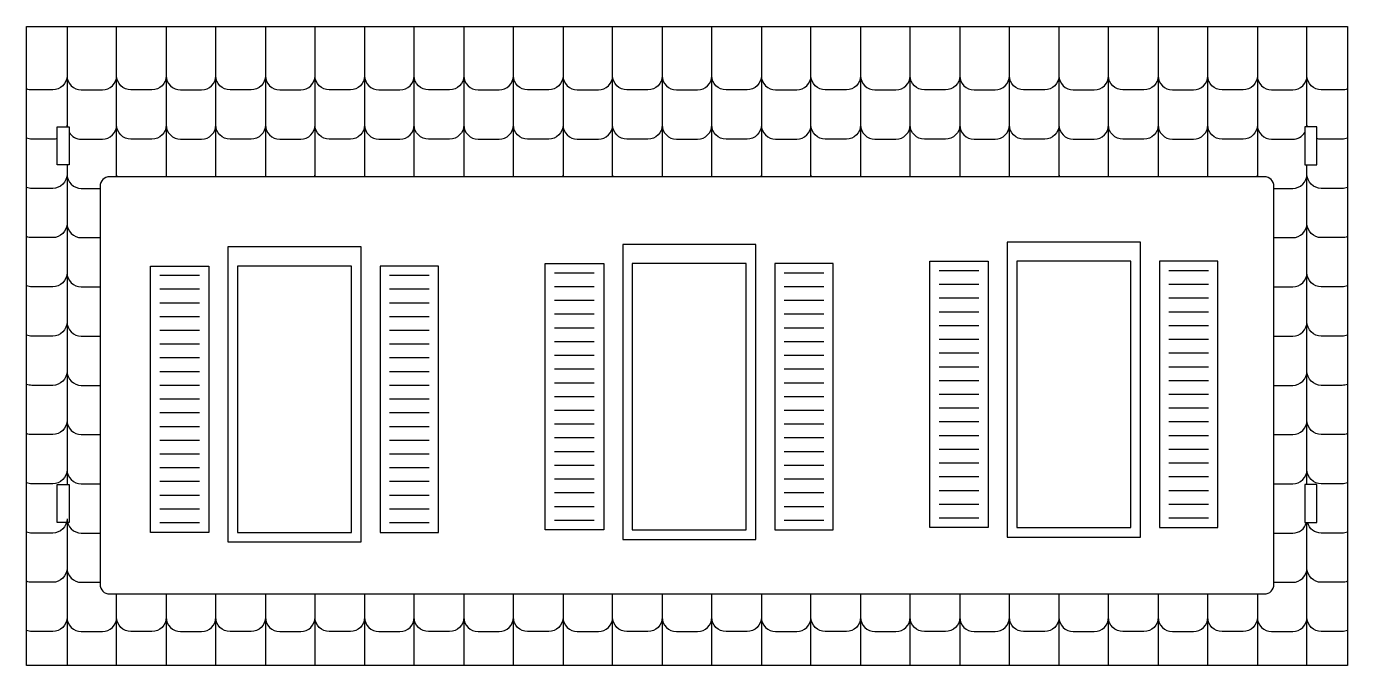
# Model space of a CAD drawing. Extents: x -24.3 to 60.7, y -17.3 to 38.
# Drawn here: x -23.97 to 3.83, y 24.54 to 37.98 of the extents above; entities that cross this region are included whole.
import ezdxf

# ---------------------------------------------------------------- set-up
doc = ezdxf.new("R2010")
doc.units = 0
doc.header["$MEASUREMENT"] = 0
doc.layers.add('LAYER1', color=7, linetype='CONTINUOUS')

msp = doc.modelspace()

# ---------------------------------------------------------------- linework, layer by layer
at = {"layer": 'LAYER1'}
for p, q in [((-23.119, 37.979), (-23.119, 35.869)), ((-21.031, 37.979), (-21.031, 34.819)), ((-18.944, 37.979), (-18.944, 34.819)), ((-16.857, 37.979), (-16.857, 34.819)), ((-14.769, 37.979), (-14.769, 34.819)), ((-12.682, 37.979), (-12.682, 34.819)), ((-10.595, 37.979), (-10.595, 34.819)), ((-8.508, 37.979), (-8.508, 34.819)), ((-6.42, 37.979), (-6.42, 34.819)), ((-4.333, 37.979), (-4.333, 34.819)), ((-2.246, 37.979), (-2.246, 34.819)), ((-0.158, 37.979), (-0.158, 34.819)), ((1.929, 37.979), (1.929, 34.819)), ((-23.119, 35.069), (-23.119, 28.348)), ((-23.119, 27.629), (-23.119, 24.544)), ((-21.031, 26.049), (-21.031, 24.544)), ((-18.944, 26.049), (-18.944, 24.544)), ((-16.857, 26.049), (-16.857, 24.544)), ((-14.769, 26.049), (-14.769, 24.544)), ((-12.682, 26.049), (-12.682, 24.544)), ((-10.595, 26.049), (-10.595, 24.544)), ((-8.508, 26.049), (-8.508, 24.544)), ((-6.42, 26.049), (-6.42, 24.544)), ((-4.333, 26.049), (-4.333, 24.544)), ((-2.246, 26.049), (-2.246, 24.544)), ((-0.158, 26.049), (-0.158, 24.544)), ((1.929, 26.049), (1.929, 24.544))]:
    msp.add_line(p, q, dxfattribs=at)
for points in [[(-23.973, 24.544), (-23.973, 37.979), (3.827, 37.979), (3.827, 24.544)], [(-23.323, 35.869), (-23.073, 35.869), (-23.073, 35.069), (-23.323, 35.069)], [(2.927, 35.069), (3.177, 35.069), (3.177, 35.869), (2.927, 35.869)], [(-8.626, 33.395), (-11.426, 33.395), (-11.426, 27.195), (-8.626, 27.195)], [(-0.533, 33.443), (-3.333, 33.443), (-3.333, 27.243), (-0.533, 27.243)], [(-16.932, 33.343), (-19.732, 33.343), (-19.732, 27.143), (-16.932, 27.143)], [(-21.364, 32.943), (-20.132, 32.943), (-20.132, 27.343), (-21.364, 27.343)], [(-17.132, 32.943), (-19.532, 32.943), (-19.532, 27.343), (-17.132, 27.343)], [(-15.299, 32.943), (-16.532, 32.943), (-16.532, 27.343), (-15.299, 27.343)], [(-13.059, 32.995), (-11.826, 32.995), (-11.826, 27.395), (-13.059, 27.395)], [(-8.826, 32.995), (-11.226, 32.995), (-11.226, 27.395), (-8.826, 27.395)], [(-6.994, 32.995), (-8.226, 32.995), (-8.226, 27.395), (-6.994, 27.395)], [(-4.965, 33.043), (-3.733, 33.043), (-3.733, 27.443), (-4.965, 27.443)], [(-0.733, 33.043), (-3.133, 33.043), (-3.133, 27.443), (-0.733, 27.443)], [(1.1, 33.043), (-0.133, 33.043), (-0.133, 27.443), (1.1, 27.443)], [(-23.323, 28.348), (-23.073, 28.348), (-23.073, 27.548), (-23.323, 27.548)], [(2.927, 27.548), (3.177, 27.548), (3.177, 28.348), (2.927, 28.348)]]:
    msp.add_lwpolyline(points, close=True, dxfattribs=at)
for points in [[(-22.075, 34.819), (-22.075, 37.979)], [(-19.988, 34.819), (-19.988, 37.979)], [(-17.9, 34.819), (-17.9, 37.979)], [(-15.813, 34.819), (-15.813, 37.979)], [(-13.726, 34.819), (-13.726, 37.979)], [(-11.638, 34.819), (-11.638, 37.979)], [(-9.551, 34.819), (-9.551, 37.979)], [(-7.464, 34.819), (-7.464, 37.979)], [(-5.377, 34.819), (-5.377, 37.979)], [(-3.289, 34.819), (-3.289, 37.979)], [(-1.202, 34.819), (-1.202, 37.979)], [(0.885, 34.819), (0.885, 37.979)], [(2.973, 35.869), (2.973, 37.979)], [(-23.119, 35.909), (-23.119, 35.909)], [(2.973, 28.348), (2.973, 35.069)], [(-21.031, 34.874), (-21.031, 34.874)], [(-18.944, 34.874), (-18.944, 34.874)], [(-16.857, 34.874), (-16.857, 34.874)], [(-14.769, 34.874), (-14.769, 34.874)], [(-12.682, 34.874), (-12.682, 34.874)], [(-10.595, 34.874), (-10.595, 34.874)], [(-8.508, 34.874), (-8.508, 34.874)], [(-6.42, 34.874), (-6.42, 34.874)], [(-4.333, 34.874), (-4.333, 34.874)], [(-2.246, 34.874), (-2.246, 34.874)], [(-0.158, 34.874), (-0.158, 34.874)], [(1.929, 34.874), (1.929, 34.874)], [(-3.933, 32.843), (-4.765, 32.843)], [(0.9, 32.843), (0.067, 32.843)], [(-20.332, 32.743), (-21.164, 32.743)], [(-15.499, 32.743), (-16.332, 32.743)], [(-12.026, 32.795), (-12.859, 32.795)], [(-7.194, 32.795), (-8.026, 32.795)], [(-3.933, 32.554), (-4.765, 32.554)], [(0.9, 32.554), (0.067, 32.554)], [(-20.332, 32.454), (-21.164, 32.454)], [(-15.499, 32.454), (-16.332, 32.454)], [(-12.026, 32.506), (-12.859, 32.506)], [(-7.194, 32.506), (-8.026, 32.506)], [(-3.933, 32.265), (-4.765, 32.265)], [(0.9, 32.265), (0.067, 32.265)], [(-20.332, 32.165), (-21.164, 32.165)], [(-15.499, 32.165), (-16.332, 32.165)], [(-12.026, 32.217), (-12.859, 32.217)], [(-7.194, 32.217), (-8.026, 32.217)], [(-3.933, 31.976), (-4.765, 31.976)], [(0.9, 31.976), (0.067, 31.976)], [(-20.332, 31.876), (-21.164, 31.876)], [(-15.499, 31.876), (-16.332, 31.876)], [(-12.026, 31.928), (-12.859, 31.928)], [(-7.194, 31.928), (-8.026, 31.928)], [(-20.332, 31.587), (-21.164, 31.587)], [(-15.499, 31.587), (-16.332, 31.587)], [(-12.026, 31.639), (-12.859, 31.639)], [(-7.194, 31.639), (-8.026, 31.639)], [(-3.933, 31.687), (-4.765, 31.687)], [(0.9, 31.687), (0.067, 31.687)], [(-20.332, 31.298), (-21.164, 31.298)], [(-15.499, 31.298), (-16.332, 31.298)], [(-12.026, 31.35), (-12.859, 31.35)], [(-7.194, 31.35), (-8.026, 31.35)], [(-3.933, 31.398), (-4.765, 31.398)], [(0.9, 31.398), (0.067, 31.398)], [(-20.332, 31.01), (-21.164, 31.01)], [(-15.499, 31.01), (-16.332, 31.01)], [(-12.026, 31.061), (-12.859, 31.061)], [(-7.194, 31.061), (-8.026, 31.061)], [(-3.933, 31.109), (-4.765, 31.109)], [(0.9, 31.109), (0.067, 31.109)], [(-20.332, 30.721), (-21.164, 30.721)], [(-15.499, 30.721), (-16.332, 30.721)], [(-12.026, 30.772), (-12.859, 30.772)], [(-7.194, 30.772), (-8.026, 30.772)], [(-3.933, 30.82), (-4.765, 30.82)], [(0.9, 30.82), (0.067, 30.82)], [(-20.332, 30.432), (-21.164, 30.432)], [(-15.499, 30.432), (-16.332, 30.432)], [(-12.026, 30.483), (-12.859, 30.483)], [(-7.194, 30.483), (-8.026, 30.483)], [(-3.933, 30.531), (-4.765, 30.531)], [(0.9, 30.531), (0.067, 30.531)], [(-20.332, 30.143), (-21.164, 30.143)], [(-15.499, 30.143), (-16.332, 30.143)], [(-12.026, 30.195), (-12.859, 30.195)], [(-7.194, 30.195), (-8.026, 30.195)], [(-3.933, 30.243), (-4.765, 30.243)], [(0.9, 30.243), (0.067, 30.243)], [(-20.332, 29.854), (-21.164, 29.854)], [(-15.499, 29.854), (-16.332, 29.854)], [(-12.026, 29.906), (-12.859, 29.906)], [(-7.194, 29.906), (-8.026, 29.906)], [(-3.933, 29.954), (-4.765, 29.954)], [(0.9, 29.954), (0.067, 29.954)], [(-20.332, 29.565), (-21.164, 29.565)], [(-15.499, 29.565), (-16.332, 29.565)], [(-12.026, 29.617), (-12.859, 29.617)], [(-7.194, 29.617), (-8.026, 29.617)], [(-3.933, 29.665), (-4.765, 29.665)], [(0.9, 29.665), (0.067, 29.665)], [(-20.332, 29.276), (-21.164, 29.276)], [(-15.499, 29.276), (-16.332, 29.276)], [(-12.026, 29.328), (-12.859, 29.328)], [(-7.194, 29.328), (-8.026, 29.328)], [(-3.933, 29.376), (-4.765, 29.376)], [(0.9, 29.376), (0.067, 29.376)], [(-20.332, 28.987), (-21.164, 28.987)], [(-15.499, 28.987), (-16.332, 28.987)], [(-12.026, 29.039), (-12.859, 29.039)], [(-7.194, 29.039), (-8.026, 29.039)], [(-3.933, 29.087), (-4.765, 29.087)], [(0.9, 29.087), (0.067, 29.087)], [(-23.119, 28.664), (-23.119, 28.664)], [(-20.332, 28.698), (-21.164, 28.698)], [(-15.499, 28.698), (-16.332, 28.698)], [(-12.026, 28.75), (-12.859, 28.75)], [(-7.194, 28.75), (-8.026, 28.75)], [(-3.933, 28.798), (-4.765, 28.798)], [(0.9, 28.798), (0.067, 28.798)], [(-20.332, 28.41), (-21.164, 28.41)], [(-15.499, 28.41), (-16.332, 28.41)], [(-12.026, 28.461), (-12.859, 28.461)], [(-7.194, 28.461), (-8.026, 28.461)], [(-3.933, 28.509), (-4.765, 28.509)], [(0.9, 28.509), (0.067, 28.509)], [(-20.332, 28.121), (-21.164, 28.121)], [(-15.499, 28.121), (-16.332, 28.121)], [(-12.026, 28.172), (-12.859, 28.172)], [(-7.194, 28.172), (-8.026, 28.172)], [(-3.933, 28.22), (-4.765, 28.22)], [(0.9, 28.22), (0.067, 28.22)], [(-20.332, 27.832), (-21.164, 27.832)], [(-15.499, 27.832), (-16.332, 27.832)], [(-12.026, 27.883), (-12.859, 27.883)], [(-7.194, 27.883), (-8.026, 27.883)], [(-3.933, 27.931), (-4.765, 27.931)], [(0.9, 27.931), (0.067, 27.931)], [(-20.332, 27.543), (-21.164, 27.543)], [(-15.499, 27.543), (-16.332, 27.543)], [(-12.026, 27.595), (-12.859, 27.595)], [(-7.194, 27.595), (-8.026, 27.595)], [(-3.933, 27.643), (-4.765, 27.643)], [(0.9, 27.643), (0.067, 27.643)], [(2.973, 24.544), (2.973, 27.548)], [(-22.075, 24.544), (-22.075, 26.049)], [(-19.988, 24.544), (-19.988, 26.049)], [(-17.9, 24.544), (-17.9, 26.049)], [(-15.813, 24.544), (-15.813, 26.049)], [(-13.726, 24.544), (-13.726, 26.049)], [(-11.638, 24.544), (-11.638, 26.049)], [(-9.551, 24.544), (-9.551, 26.049)], [(-7.464, 24.544), (-7.464, 26.049)], [(-5.377, 24.544), (-5.377, 26.049)], [(-3.289, 24.544), (-3.289, 26.049)], [(-1.202, 24.544), (-1.202, 26.049)], [(0.885, 24.544), (0.885, 26.049)], [(-23.119, 25.559), (-23.119, 25.559)], [(-21.031, 25.559), (-21.031, 25.559)], [(-18.944, 25.559), (-18.944, 25.559)], [(-16.857, 25.559), (-16.857, 25.559)], [(-14.769, 25.559), (-14.769, 25.559)], [(-12.682, 25.559), (-12.682, 25.559)], [(-10.595, 25.559), (-10.595, 25.559)], [(-8.508, 25.559), (-8.508, 25.559)], [(-6.42, 25.559), (-6.42, 25.559)], [(-4.333, 25.559), (-4.333, 25.559)], [(-2.246, 25.559), (-2.246, 25.559)], [(-0.158, 25.559), (-0.158, 25.559)], [(1.929, 25.559), (1.929, 25.559)]]:
    msp.add_lwpolyline(points, dxfattribs=at)
for points in [[(-23.119, 36.944, -0.414214), (-23.419, 36.644), (-23.862, 36.644, -0.094829), (-23.973, 36.665)], [(-23.119, 36.944, 0.414214), (-22.819, 36.644), (-22.375, 36.644, 0.414214), (-22.075, 36.944)], [(-21.031, 36.944, -0.414214), (-21.331, 36.644), (-21.775, 36.644, -0.414214), (-22.075, 36.944)], [(-21.031, 36.944, 0.414214), (-20.731, 36.644), (-20.288, 36.644, 0.414214), (-19.988, 36.944)], [(-18.944, 36.944, -0.414214), (-19.244, 36.644), (-19.688, 36.644, -0.414214), (-19.988, 36.944)], [(-18.944, 36.944, 0.414214), (-18.644, 36.644), (-18.2, 36.644, 0.414214), (-17.9, 36.944)], [(-16.857, 36.944, -0.414214), (-17.157, 36.644), (-17.6, 36.644, -0.414214), (-17.9, 36.944)], [(-16.857, 36.944, 0.414214), (-16.557, 36.644), (-16.113, 36.644, 0.414214), (-15.813, 36.944)], [(-14.769, 36.944, -0.414214), (-15.069, 36.644), (-15.513, 36.644, -0.414214), (-15.813, 36.944)], [(-14.769, 36.944, 0.414214), (-14.469, 36.644), (-14.026, 36.644, 0.414214), (-13.726, 36.944)], [(-12.682, 36.944, -0.414214), (-12.982, 36.644), (-13.426, 36.644, -0.414214), (-13.726, 36.944)], [(-12.682, 36.944, 0.414214), (-12.382, 36.644), (-11.938, 36.644, 0.414214), (-11.638, 36.944)], [(-10.595, 36.944, -0.414214), (-10.895, 36.644), (-11.338, 36.644, -0.414214), (-11.638, 36.944)], [(-10.595, 36.944, 0.414214), (-10.295, 36.644), (-9.851, 36.644, 0.414214), (-9.551, 36.944)], [(-8.508, 36.944, -0.414214), (-8.808, 36.644), (-9.251, 36.644, -0.414214), (-9.551, 36.944)], [(-8.508, 36.944, 0.414214), (-8.208, 36.644), (-7.764, 36.644, 0.414214), (-7.464, 36.944)], [(-6.42, 36.944, -0.414214), (-6.72, 36.644), (-7.164, 36.644, -0.414214), (-7.464, 36.944)], [(-6.42, 36.944, 0.414214), (-6.12, 36.644), (-5.677, 36.644, 0.414214), (-5.377, 36.944)], [(-4.333, 36.944, -0.414214), (-4.633, 36.644), (-5.077, 36.644, -0.414214), (-5.377, 36.944)], [(-4.333, 36.944, 0.414214), (-4.033, 36.644), (-3.589, 36.644, 0.414214), (-3.289, 36.944)], [(-2.246, 36.944, -0.414214), (-2.546, 36.644), (-2.989, 36.644, -0.414214), (-3.289, 36.944)], [(-2.246, 36.944, 0.414214), (-1.946, 36.644), (-1.502, 36.644, 0.414214), (-1.202, 36.944)], [(-0.158, 36.944, -0.414214), (-0.458, 36.644), (-0.902, 36.644, -0.414214), (-1.202, 36.944)], [(-0.158, 36.944, 0.414214), (0.142, 36.644), (0.585, 36.644, 0.414214), (0.885, 36.944)], [(1.929, 36.944, -0.414214), (1.629, 36.644), (1.185, 36.644, -0.414214), (0.885, 36.944)], [(1.929, 36.944, 0.414214), (2.229, 36.644), (2.673, 36.644, 0.414214), (2.973, 36.944)], [(3.827, 36.665, -0.094829), (3.716, 36.644), (3.273, 36.644, -0.414214), (2.973, 36.944)], [(-23.119, 35.909, -0.033199), (-23.121, 35.869)], [(-23.119, 35.909, 0.033199), (-23.116, 35.869)], [(-23.073, 35.75, 0.258622), (-22.819, 35.609), (-22.375, 35.609, 0.414214), (-22.075, 35.909)], [(-21.031, 35.909, -0.414214), (-21.331, 35.609), (-21.775, 35.609, -0.414214), (-22.075, 35.909)], [(-21.031, 35.909, 0.414214), (-20.731, 35.609), (-20.288, 35.609, 0.414214), (-19.988, 35.909)], [(-18.944, 35.909, -0.414214), (-19.244, 35.609), (-19.688, 35.609, -0.414214), (-19.988, 35.909)], [(-18.944, 35.909, 0.414214), (-18.644, 35.609), (-18.2, 35.609, 0.414214), (-17.9, 35.909)], [(-16.857, 35.909, -0.414214), (-17.157, 35.609), (-17.6, 35.609, -0.414214), (-17.9, 35.909)], [(-16.857, 35.909, 0.414214), (-16.557, 35.609), (-16.113, 35.609, 0.414214), (-15.813, 35.909)], [(-14.769, 35.909, -0.414214), (-15.069, 35.609), (-15.513, 35.609, -0.414214), (-15.813, 35.909)], [(-14.769, 35.909, 0.414214), (-14.469, 35.609), (-14.026, 35.609, 0.414214), (-13.726, 35.909)], [(-12.682, 35.909, -0.414214), (-12.982, 35.609), (-13.426, 35.609, -0.414214), (-13.726, 35.909)], [(-12.682, 35.909, 0.414214), (-12.382, 35.609), (-11.938, 35.609, 0.414214), (-11.638, 35.909)], [(-10.595, 35.909, -0.414214), (-10.895, 35.609), (-11.338, 35.609, -0.414214), (-11.638, 35.909)], [(-10.595, 35.909, 0.414214), (-10.295, 35.609), (-9.851, 35.609, 0.414214), (-9.551, 35.909)], [(-8.508, 35.909, -0.414214), (-8.808, 35.609), (-9.251, 35.609, -0.414214), (-9.551, 35.909)], [(-8.508, 35.909, 0.414214), (-8.208, 35.609), (-7.764, 35.609, 0.414214), (-7.464, 35.909)], [(-6.42, 35.909, -0.414214), (-6.72, 35.609), (-7.164, 35.609, -0.414214), (-7.464, 35.909)], [(-6.42, 35.909, 0.414214), (-6.12, 35.609), (-5.677, 35.609, 0.414214), (-5.377, 35.909)], [(-4.333, 35.909, -0.414214), (-4.633, 35.609), (-5.077, 35.609, -0.414214), (-5.377, 35.909)], [(-4.333, 35.909, 0.414214), (-4.033, 35.609), (-3.589, 35.609, 0.414214), (-3.289, 35.909)], [(-2.246, 35.909, -0.414214), (-2.546, 35.609), (-2.989, 35.609, -0.414214), (-3.289, 35.909)], [(-2.246, 35.909, 0.414214), (-1.946, 35.609), (-1.502, 35.609, 0.414214), (-1.202, 35.909)], [(-0.158, 35.909, -0.414214), (-0.458, 35.609), (-0.902, 35.609, -0.414214), (-1.202, 35.909)], [(-0.158, 35.909, 0.414214), (0.142, 35.609), (0.585, 35.609, 0.414214), (0.885, 35.909)], [(1.929, 35.909, -0.414214), (1.629, 35.609), (1.185, 35.609, -0.414214), (0.885, 35.909)], [(1.929, 35.909, 0.414214), (2.229, 35.609), (2.673, 35.609, 0.258622), (2.927, 35.75)], [(2.97, 35.869, 0.033199), (2.973, 35.909)], [(2.975, 35.869, -0.033199), (2.973, 35.909)], [(-23.323, 35.624, -0.081244), (-23.419, 35.609), (-23.862, 35.609, -0.094829), (-23.973, 35.63)], [(3.827, 35.63, -0.094829), (3.716, 35.609), (3.273, 35.609, -0.081244), (3.177, 35.624)], [(-23.119, 34.874, -0.414214), (-23.419, 34.574), (-23.862, 34.574, -0.094829), (-23.973, 34.595)], [(-23.119, 34.874, 0.414214), (-22.819, 34.574), (-22.423, 34.574)], [(-22.08, 34.819, 0.045878), (-22.075, 34.874)], [(-22.07, 34.819, -0.045878), (-22.075, 34.874)], [(-21.031, 34.874, -0.045878), (-21.036, 34.819)], [(-21.031, 34.874, 0.045878), (-21.026, 34.819)], [(-19.993, 34.819, 0.045878), (-19.988, 34.874)], [(-19.983, 34.819, -0.045878), (-19.988, 34.874)], [(-18.944, 34.874, -0.045878), (-18.949, 34.819)], [(-18.944, 34.874, 0.045878), (-18.939, 34.819)], [(-17.905, 34.819, 0.045878), (-17.9, 34.874)], [(-17.895, 34.819, -0.045878), (-17.9, 34.874)], [(-16.857, 34.874, -0.045878), (-16.862, 34.819)], [(-16.857, 34.874, 0.045878), (-16.852, 34.819)], [(-15.818, 34.819, 0.045878), (-15.813, 34.874)], [(-15.808, 34.819, -0.045878), (-15.813, 34.874)], [(-14.769, 34.874, -0.045878), (-14.774, 34.819)], [(-14.769, 34.874, 0.045878), (-14.764, 34.819)], [(-13.731, 34.819, 0.045878), (-13.726, 34.874)], [(-13.721, 34.819, -0.045878), (-13.726, 34.874)], [(-12.682, 34.874, -0.045878), (-12.687, 34.819)], [(-12.682, 34.874, 0.045878), (-12.677, 34.819)], [(-11.643, 34.819, 0.045878), (-11.638, 34.874)], [(-11.633, 34.819, -0.045878), (-11.638, 34.874)], [(-10.595, 34.874, -0.045878), (-10.6, 34.819)], [(-10.595, 34.874, 0.045878), (-10.59, 34.819)], [(-9.556, 34.819, 0.045878), (-9.551, 34.874)], [(-9.546, 34.819, -0.045878), (-9.551, 34.874)], [(-8.508, 34.874, -0.045878), (-8.513, 34.819)], [(-8.508, 34.874, 0.045878), (-8.502, 34.819)], [(-7.469, 34.819, 0.045878), (-7.464, 34.874)], [(-7.459, 34.819, -0.045878), (-7.464, 34.874)], [(-6.42, 34.874, -0.045878), (-6.425, 34.819)], [(-6.42, 34.874, 0.045878), (-6.415, 34.819)], [(-5.382, 34.819, 0.045878), (-5.377, 34.874)], [(-5.372, 34.819, -0.045878), (-5.377, 34.874)], [(-4.333, 34.874, -0.045878), (-4.338, 34.819)], [(-4.333, 34.874, 0.045878), (-4.328, 34.819)], [(-3.294, 34.819, 0.045878), (-3.289, 34.874)], [(-3.284, 34.819, -0.045878), (-3.289, 34.874)], [(-2.246, 34.874, -0.045878), (-2.251, 34.819)], [(-2.246, 34.874, 0.045878), (-2.241, 34.819)], [(-1.207, 34.819, 0.045878), (-1.202, 34.874)], [(-1.197, 34.819, -0.045878), (-1.202, 34.874)], [(-0.158, 34.874, -0.045878), (-0.163, 34.819)], [(-0.158, 34.874, 0.045878), (-0.153, 34.819)], [(0.88, 34.819, 0.045878), (0.885, 34.874)], [(0.89, 34.819, -0.045878), (0.885, 34.874)], [(1.929, 34.874, -0.045878), (1.924, 34.819)], [(1.929, 34.874, 0.045878), (1.934, 34.819)], [(2.277, 34.574), (2.673, 34.574, 0.414214), (2.973, 34.874)], [(3.827, 34.595, -0.094829), (3.716, 34.574), (3.273, 34.574, -0.414214), (2.973, 34.874)], [(-23.119, 33.839, -0.414214), (-23.419, 33.539), (-23.862, 33.539, -0.094829), (-23.973, 33.56)], [(-23.119, 33.839, 0.414214), (-22.819, 33.539), (-22.423, 33.539)], [(2.277, 33.539), (2.673, 33.539, 0.414214), (2.973, 33.839)], [(3.827, 33.56, -0.094829), (3.716, 33.539), (3.273, 33.539, -0.414214), (2.973, 33.839)], [(-23.119, 32.804, -0.414214), (-23.419, 32.504), (-23.862, 32.504, -0.094829), (-23.973, 32.525)], [(-23.119, 32.804, 0.414214), (-22.819, 32.504), (-22.423, 32.504)], [(2.277, 32.504), (2.673, 32.504, 0.414214), (2.973, 32.804)], [(3.827, 32.525, -0.094829), (3.716, 32.504), (3.273, 32.504, -0.414214), (2.973, 32.804)], [(-23.119, 31.769, -0.414214), (-23.419, 31.469), (-23.862, 31.469, -0.094829), (-23.973, 31.49)], [(-23.119, 31.769, 0.414214), (-22.819, 31.469), (-22.423, 31.469)], [(2.277, 31.469), (2.673, 31.469, 0.414214), (2.973, 31.769)], [(3.827, 31.49, -0.094829), (3.716, 31.469), (3.273, 31.469, -0.414214), (2.973, 31.769)], [(-23.119, 30.734, -0.414214), (-23.419, 30.434), (-23.862, 30.434, -0.094829), (-23.973, 30.455)], [(-23.119, 30.734, 0.414214), (-22.819, 30.434), (-22.423, 30.434)], [(2.277, 30.434), (2.673, 30.434, 0.414214), (2.973, 30.734)], [(3.827, 30.455, -0.094829), (3.716, 30.434), (3.273, 30.434, -0.414214), (2.973, 30.734)], [(-23.119, 29.699, -0.414214), (-23.419, 29.399), (-23.862, 29.399, -0.094829), (-23.973, 29.42)], [(-23.119, 29.699, 0.414214), (-22.819, 29.399), (-22.423, 29.399)], [(2.277, 29.399), (2.673, 29.399, 0.414214), (2.973, 29.699)], [(3.827, 29.42, -0.094829), (3.716, 29.399), (3.273, 29.399, -0.414214), (2.973, 29.699)], [(-23.119, 28.664, -0.414214), (-23.419, 28.364), (-23.862, 28.364, -0.094829), (-23.973, 28.385)], [(-23.119, 28.664, 0.414214), (-22.819, 28.364), (-22.423, 28.364)], [(2.277, 28.364), (2.673, 28.364, 0.414214), (2.973, 28.664)], [(3.827, 28.385, -0.094829), (3.716, 28.364), (3.273, 28.364, -0.414214), (2.973, 28.664)], [(-23.119, 27.629, -0.414214), (-23.419, 27.329), (-23.862, 27.329, -0.094829), (-23.973, 27.35)], [(-23.119, 27.629, 0.414214), (-22.819, 27.329), (-22.423, 27.329)], [(2.277, 27.329), (2.673, 27.329, 0.336889), (2.962, 27.548)], [(3.827, 27.35, -0.094829), (3.716, 27.329), (3.273, 27.329, -0.336889), (2.984, 27.548)], [(-23.119, 26.594, -0.414214), (-23.419, 26.294), (-23.862, 26.294, -0.094829), (-23.973, 26.315)], [(-23.119, 26.594, 0.414214), (-22.819, 26.294), (-22.423, 26.294)], [(2.277, 26.294), (2.673, 26.294, 0.414214), (2.973, 26.594)], [(3.827, 26.315, -0.094829), (3.716, 26.294), (3.273, 26.294, -0.414214), (2.973, 26.594)], [(-23.119, 25.559, -0.414214), (-23.419, 25.259), (-23.862, 25.259, -0.094829), (-23.973, 25.28)], [(-23.119, 25.559, 0.414214), (-22.819, 25.259), (-22.375, 25.259, 0.414214), (-22.075, 25.559)], [(-21.031, 25.559, -0.414214), (-21.331, 25.259), (-21.775, 25.259, -0.414214), (-22.075, 25.559)], [(-21.031, 25.559, 0.414214), (-20.731, 25.259), (-20.288, 25.259, 0.414214), (-19.988, 25.559)], [(-18.944, 25.559, -0.414214), (-19.244, 25.259), (-19.688, 25.259, -0.414214), (-19.988, 25.559)], [(-18.944, 25.559, 0.414214), (-18.644, 25.259), (-18.2, 25.259, 0.414214), (-17.9, 25.559)], [(-16.857, 25.559, -0.414214), (-17.157, 25.259), (-17.6, 25.259, -0.414214), (-17.9, 25.559)], [(-16.857, 25.559, 0.414214), (-16.557, 25.259), (-16.113, 25.259, 0.414214), (-15.813, 25.559)], [(-14.769, 25.559, -0.414214), (-15.069, 25.259), (-15.513, 25.259, -0.414214), (-15.813, 25.559)], [(-14.769, 25.559, 0.414214), (-14.469, 25.259), (-14.026, 25.259, 0.414214), (-13.726, 25.559)], [(-12.682, 25.559, -0.414214), (-12.982, 25.259), (-13.426, 25.259, -0.414214), (-13.726, 25.559)], [(-12.682, 25.559, 0.414214), (-12.382, 25.259), (-11.938, 25.259, 0.414214), (-11.638, 25.559)], [(-10.595, 25.559, -0.414214), (-10.895, 25.259), (-11.338, 25.259, -0.414214), (-11.638, 25.559)], [(-10.595, 25.559, 0.414214), (-10.295, 25.259), (-9.851, 25.259, 0.414214), (-9.551, 25.559)], [(-8.508, 25.559, -0.414214), (-8.808, 25.259), (-9.251, 25.259, -0.414214), (-9.551, 25.559)], [(-8.508, 25.559, 0.414214), (-8.208, 25.259), (-7.764, 25.259, 0.414214), (-7.464, 25.559)], [(-6.42, 25.559, -0.414214), (-6.72, 25.259), (-7.164, 25.259, -0.414214), (-7.464, 25.559)], [(-6.42, 25.559, 0.414214), (-6.12, 25.259), (-5.677, 25.259, 0.414214), (-5.377, 25.559)], [(-4.333, 25.559, -0.414214), (-4.633, 25.259), (-5.077, 25.259, -0.414214), (-5.377, 25.559)], [(-4.333, 25.559, 0.414214), (-4.033, 25.259), (-3.589, 25.259, 0.414214), (-3.289, 25.559)], [(-2.246, 25.559, -0.414214), (-2.546, 25.259), (-2.989, 25.259, -0.414214), (-3.289, 25.559)], [(-2.246, 25.559, 0.414214), (-1.946, 25.259), (-1.502, 25.259, 0.414214), (-1.202, 25.559)], [(-0.158, 25.559, -0.414214), (-0.458, 25.259), (-0.902, 25.259, -0.414214), (-1.202, 25.559)], [(-0.158, 25.559, 0.414214), (0.142, 25.259), (0.585, 25.259, 0.414214), (0.885, 25.559)], [(1.929, 25.559, -0.414214), (1.629, 25.259), (1.185, 25.259, -0.414214), (0.885, 25.559)], [(1.929, 25.559, 0.414214), (2.229, 25.259), (2.673, 25.259, 0.414214), (2.973, 25.559)], [(3.827, 25.28, -0.094829), (3.716, 25.259), (3.273, 25.259, -0.414214), (2.973, 25.559)]]:
    msp.add_lwpolyline(points, format="xyb", dxfattribs=at)
msp.add_lwpolyline([(2.077, 34.819), (-22.223, 34.819, 0.414214), (-22.423, 34.619), (-22.423, 26.249, 0.414214), (-22.223, 26.049), (2.077, 26.049, 0.414214), (2.277, 26.249), (2.277, 34.619, 0.414214)], format="xyb", close=True, dxfattribs=at)

doc.saveas('drawing.dxf')
